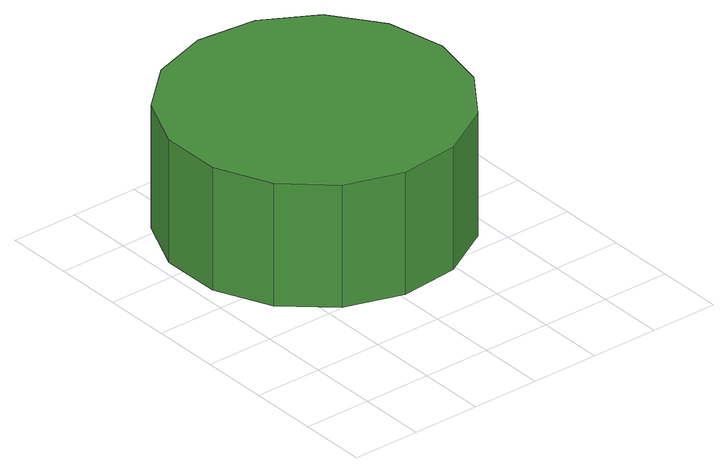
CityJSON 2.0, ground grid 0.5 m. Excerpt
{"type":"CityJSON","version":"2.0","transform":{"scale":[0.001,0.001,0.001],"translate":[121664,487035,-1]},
"CityObjects":{
"tree1":{"type":"SolitaryVegetationObject","attributes":{"function":"something"},"geometry":[{"type":"MultiSurface","lod":"1","boundaries":[[[0,1,2,3,4,5,6,7,8,9,10,11,12,13,14]],[[15,16,17,18,19,20,21,22,23,24,25,26,27,28,29]],[[0,29,28,1]],[[1,28,27,2]],[[2,27,26,3]],[[3,26,25,4]],[[4,25,24,5]],[[5,24,23,6]],[[6,23,22,7]],[[7,22,21,8]],[[8,21,20,9]],[[9,20,19,10]],[[10,19,18,11]],[[11,18,17,12]],[[12,17,16,13]],[[13,16,15,14]],[[14,15,29,0]]]}]}
},
"vertices":[
[2215,1932,1613],[2123,2367,1613],[1862,2726,1613],[1476,2949,1613],[1034,2995,1613],[611,2858,1613],[281,2560,1613],[100,2154,1613],[100,1709,1613],[281,1303,1613],[611,1005,1613],[1034,868,1613],[1476,914,1613],[1862,1137,1613],[2123,1497,1613],[2123,1497,681],[1862,1137,681],[1476,914,681],[1034,868,681],[611,1005,681],[281,1303,681],[100,1709,681],[100,2154,681],[281,2560,681],[611,2858,681],[1034,2995,681],[1476,2949,681],[1862,2726,681],[2123,2367,681],[2215,1932,681]
]}
